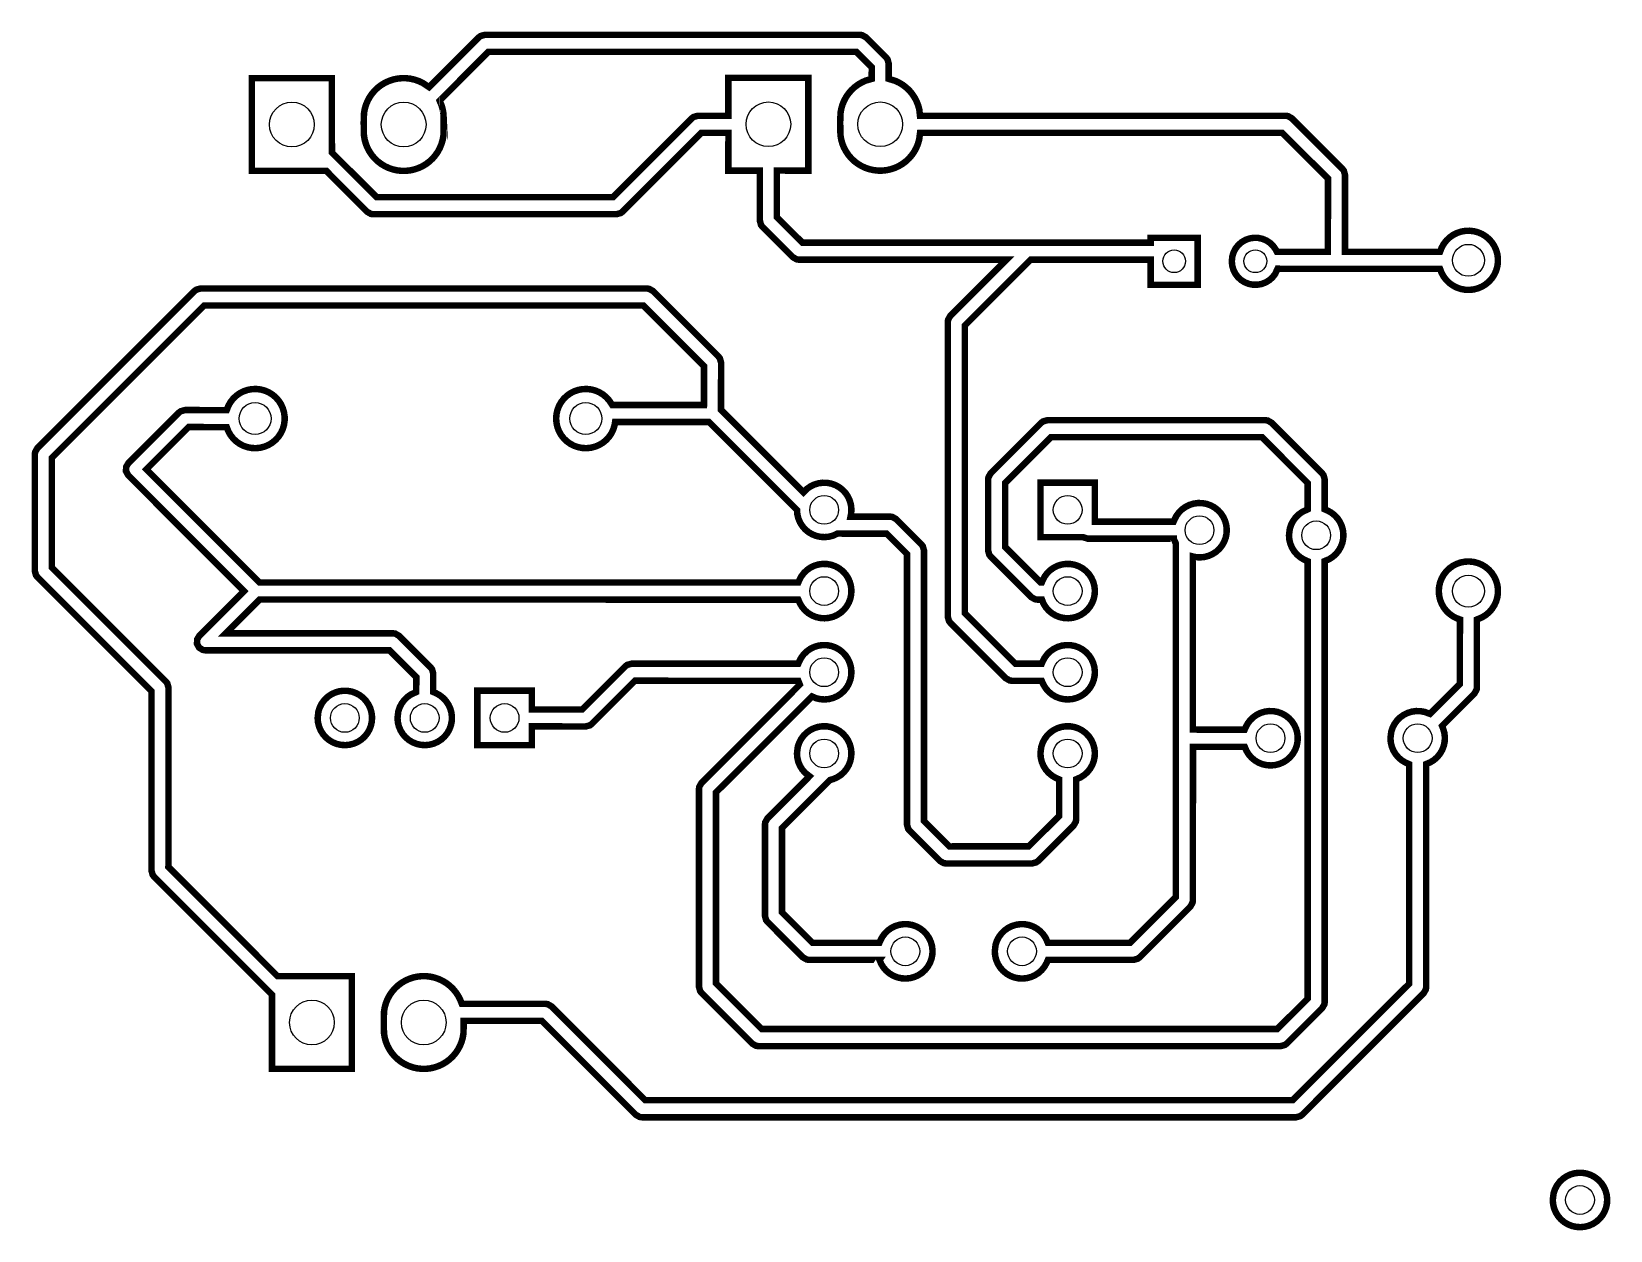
# Model space of a CAD drawing. Extents: x -0.4 to 49, y -0.2 to 37.3.
import ezdxf

# ---------------------------------------------------------------- set-up
doc = ezdxf.new("R2010")
doc.units = 0
doc.layers.add('Drill_Top', color=7, linetype='CONTINUOUS')
doc.layers.add('Edge_Top', color=16, linetype='CONTINUOUS')

msp = doc.modelspace()

# ---------------------------------------------------------------- linework, layer by layer
at = {"layer": 'Drill_Top'}
for centre, radius in [((7.7788, 34.4013), 0.7), ((11.2788, 34.4013), 0.7), ((22.693, 34.4085), 0.7), ((26.193, 34.4085), 0.7), ((44.6028, 30.152), 0.5), ((35.3946, 30.1218), 0.3557), ((37.9346, 30.1218), 0.3557), ((6.6274, 25.2001), 0.5), ((16.9774, 25.2001), 0.5), ((24.4402, 22.3423), 0.45), ((32.0602, 22.3423), 0.45), ((36.1881, 21.7072), 0.45), ((39.8398, 21.5484), 0.45), ((44.6028, 19.802), 0.5), ((24.4402, 19.8023), 0.45), ((32.0602, 19.8023), 0.45), ((24.4402, 17.2623), 0.45), ((32.0602, 17.2623), 0.45), ((9.4371, 15.8328), 0.45), ((11.9371, 15.8328), 0.45), ((14.4371, 15.8328), 0.45), ((38.4109, 15.1978), 0.45), ((43.0151, 15.1978), 0.45), ((24.4402, 14.7223), 0.45), ((32.0602, 14.7223), 0.45), ((26.9797, 8.5296), 0.45), ((30.6313, 8.5296), 0.45), ((8.4063, 6.3026), 0.7), ((11.9063, 6.3026), 0.7), ((48.0956, 0.75), 0.45)]:
    msp.add_circle(centre, radius, dxfattribs=at)
at = {"layer": 'Edge_Top', "linetype": 'CONTINUOUS', "const_width": 0.203}
for points in [[(12.53, 34.5901), (12.5237, 34.7294), (12.5026, 34.863), (12.4672, 34.9936), (12.4042, 35.1458), (13.094, 35.8397), (13.9284, 36.674), (25.4447, 36.6748), (25.9295, 36.1937), (25.9265, 35.8292), (25.7404, 35.7753), (25.6171, 35.7197), (25.5005, 35.651), (25.392, 35.5702), (25.2929, 35.4781), (25.2043, 35.3759), (25.1273, 35.2647), (25.0627, 35.1459), (25.0113, 35.0208), (24.9737, 34.8908), (24.9504, 34.7576), (24.9415, 34.4732), (24.9457, 34.2085), (24.9488, 34.0735), (24.9706, 33.94), (25.0067, 33.8096), (25.0567, 33.6839), (25.12, 33.5644), (25.1958, 33.4523), (25.2832, 33.3491), (25.3813, 33.2559), (25.4888, 33.1739), (25.6046, 33.104), (25.7273, 33.0469), (25.8554, 33.0034), (25.9874, 32.974), (26.1218, 32.9591), (26.2571, 32.9587), (26.3916, 32.9729), (26.5238, 33.0016), (26.6521, 33.0443), (26.7751, 33.1007), (26.8913, 33.17), (26.9993, 33.2514), (27.0979, 33.344), (27.1859, 33.4467), (27.2623, 33.5583), (27.3262, 33.6775), (27.3769, 33.803), (27.4138, 33.9331), (27.4407, 34.1382), (28.3583, 34.142), (38.7747, 34.142), (40.2089, 32.7099), (40.2042, 30.4185), (38.6098, 30.4185), (38.5687, 30.4963), (38.4896, 30.6059), (38.3918, 30.6992), (38.2786, 30.773), (38.1539, 30.8249), (38.0217, 30.8532), (37.8866, 30.8568), (37.7531, 30.8356), (37.6258, 30.7905), (37.5088, 30.7228), (37.4061, 30.6349), (37.3213, 30.5297), (37.2571, 30.4108), (37.2157, 30.2821), (37.1981, 30.1218), (37.2105, 29.9873), (37.2472, 29.8572), (37.3072, 29.7361), (37.3882, 29.6279), (37.4877, 29.5364), (37.6021, 29.4646), (37.7278, 29.4149), (37.8605, 29.3891), (37.9956, 29.3879), (38.1287, 29.4114), (38.2552, 29.4588), (38.371, 29.5286), (38.472, 29.6183), (38.555, 29.725), (38.6305, 29.8895), (38.9121, 29.8855), (43.7155, 29.8852), (43.7638, 29.7589), (43.83, 29.6409), (43.9126, 29.5339), (44.0099, 29.44), (44.1198, 29.3613), (44.2401, 29.2994), (44.368, 29.2557), (44.501, 29.2311), (44.6361, 29.2261), (44.7705, 29.2408), (44.9013, 29.2749), (45.0258, 29.3277), (45.1413, 29.3981), (45.2453, 29.4845), (45.3356, 29.5851), (45.4103, 29.6978), (45.4678, 29.8202), (45.5069, 29.9496), (45.5267, 30.0834), (45.5269, 30.2186), (45.5073, 30.3524), (45.4685, 30.4819), (45.4113, 30.6044), (45.3368, 30.7173), (45.2467, 30.8181), (45.1429, 30.9047), (45.0276, 30.9753), (44.9033, 31.0284), (44.7725, 31.0628), (44.6381, 31.0778), (44.503, 31.0731), (44.37, 31.0488), (44.2419, 31.0053), (44.1216, 30.9437), (44.0115, 30.8653), (43.9139, 30.7716), (43.8311, 30.6648), (43.7647, 30.547), (43.7152, 30.4167), (40.7415, 30.4185), (40.7413, 32.8209), (40.7048, 32.9535), (40.6633, 33.0093), (39.0756, 34.597), (38.956, 34.6649), (38.8872, 34.675), (27.4388, 34.675), (27.4168, 34.8702), (27.3814, 35.0008), (27.3321, 35.1267), (27.2696, 35.2467), (27.1944, 35.3591), (27.1075, 35.4628), (27.01, 35.5565), (26.9029, 35.6392), (26.7875, 35.7098), (26.6652, 35.7675), (26.4591, 35.8296), (26.4595, 36.3071), (26.4229, 36.4398), (26.3814, 36.4956), (25.7472, 37.1298), (25.6276, 37.1977), (25.5588, 37.2078), (13.8188, 37.2078), (13.6861, 37.1713), (13.6303, 37.1298), (12.0723, 35.5717), (11.8733, 35.7026), (11.751, 35.7603), (11.6232, 35.8045), (11.4913, 35.8347), (11.3569, 35.8504), (11.2217, 35.8515), (11.0871, 35.8381), (10.9547, 35.8102), (10.8262, 35.7681), (10.7029, 35.7125), (10.5863, 35.6438), (10.4778, 35.563), (10.3787, 35.4709), (10.2901, 35.3687), (10.2131, 35.2575), (10.1485, 35.1387), (10.0971, 35.0136), (10.0595, 34.8836), (10.0362, 34.7504), (10.0273, 34.466), (10.0315, 34.2013), (10.0346, 34.0663), (10.0564, 33.9328), (10.0925, 33.8024), (10.1425, 33.6767), (10.2058, 33.5572), (10.2816, 33.4451), (10.369, 33.3419), (10.4671, 33.2487), (10.5746, 33.1667), (10.6904, 33.0968), (10.8131, 33.0397), (10.9412, 32.9962), (11.0732, 32.9668), (11.2076, 32.9519), (11.3429, 32.9515), (11.4774, 32.9657), (11.6096, 32.9944), (11.7379, 33.0371), (11.8609, 33.0935), (11.9771, 33.1628), (12.0851, 33.2442), (12.1837, 33.3368), (12.2717, 33.4395), (12.3481, 33.5511), (12.412, 33.6703), (12.4627, 33.7958), (12.4996, 33.9259), (12.5222, 34.0593), (12.5303, 34.3367), (12.526, 34.6013), (12.53, 34.5901)], [(8.8949, 35.8528), (6.5273, 35.8528), (6.5273, 32.9498), (8.8575, 32.9498), (9.9827, 31.8205), (10.1303, 31.6729), (10.2499, 31.6049), (10.3188, 31.5948), (17.9388, 31.5948), (18.0714, 31.6314), (18.1272, 31.6729), (20.5944, 34.14), (21.446, 34.142), (21.4415, 33.83), (21.4415, 32.957), (22.4269, 32.957), (22.4265, 31.392), (22.463, 31.2593), (22.5045, 31.2035), (23.4571, 30.2509), (23.5767, 30.183), (23.6456, 30.1729), (30.1458, 30.1729), (28.3866, 28.4127), (28.3186, 28.2931), (28.3085, 28.2243), (28.3085, 19.0005), (28.345, 18.8678), (28.3866, 18.812), (30.1248, 17.0738), (30.2444, 17.0059), (30.3132, 16.9958), (31.2478, 16.9958), (31.3037, 16.8715), (31.3751, 16.7567), (31.4637, 16.6546), (31.5674, 16.5679), (31.6835, 16.4986), (31.8091, 16.4486), (31.9411, 16.4191), (32.076, 16.4109), (32.2105, 16.4241), (32.3413, 16.4585), (32.465, 16.5131), (32.5784, 16.5866), (32.6788, 16.6772), (32.7636, 16.7824), (32.8307, 16.8998), (32.8784, 17.0263), (32.9054, 17.1588), (32.9111, 17.2939), (32.8954, 17.4281), (32.8586, 17.5582), (32.8017, 17.6809), (32.7261, 17.7929), (32.6337, 17.8916), (32.5269, 17.9745), (32.4083, 18.0394), (32.2809, 18.0847), (32.148, 18.1092), (32.0128, 18.1124), (31.8789, 18.0942), (31.7495, 18.055), (31.6279, 17.9959), (31.5173, 17.9182), (31.4203, 17.824), (31.3395, 17.7157), (31.2768, 17.5959), (31.2482, 17.5288), (30.4247, 17.5288), (28.8419, 19.1104), (28.8415, 28.1143), (30.9016, 30.174), (34.6598, 30.1729), (34.6581, 29.3853), (36.1311, 29.3853), (36.1311, 30.8583), (34.6581, 30.8583), (34.6581, 30.7019), (33.7237, 30.7059), (23.757, 30.7059), (22.9585, 31.5033), (22.9595, 32.961), (23.7421, 32.957), (23.9445, 32.957), (23.9445, 35.86), (21.4415, 35.86), (21.4415, 34.6716), (20.486, 34.675), (20.3533, 34.6385), (20.2975, 34.597), (17.8304, 32.1298), (14.9614, 32.1278), (10.432, 32.1278), (9.0329, 33.5241), (9.0303, 35.6565), (9.0303, 35.8528), (8.8949, 35.8528)], [(16.0607, 25.0652), (16.0901, 24.9332), (16.1384, 24.8069), (16.2046, 24.689), (16.2872, 24.582), (16.3845, 24.4881), (16.4944, 24.4094), (16.6147, 24.3475), (16.7426, 24.3038), (16.8756, 24.2792), (17.0107, 24.2742), (17.1451, 24.2889), (17.2759, 24.323), (17.4004, 24.3758), (17.5159, 24.4461), (17.6199, 24.5325), (17.7102, 24.6332), (17.7849, 24.7459), (17.8424, 24.8683), (17.8815, 24.9977), (17.8957, 25.0938), (20.8367, 25.0923), (23.5901, 22.3384), (23.5994, 22.2075), (23.6314, 22.0761), (23.6837, 21.9515), (23.7551, 21.8367), (23.8437, 21.7346), (23.9474, 21.6479), (24.0635, 21.5786), (24.1891, 21.5286), (24.3211, 21.4991), (24.456, 21.4909), (24.5905, 21.5041), (24.7213, 21.5385), (24.8627, 21.6046), (25.0518, 21.5995), (26.3925, 21.5995), (27.0296, 20.9628), (27.0307, 12.4987), (27.0672, 12.3661), (27.1088, 12.3103), (28.0614, 11.3577), (28.181, 11.2897), (28.2498, 11.2796), (30.9488, 11.2796), (31.0815, 11.3162), (31.1373, 11.3577), (32.2486, 12.4691), (32.3166, 12.5887), (32.3267, 12.6575), (32.3267, 13.9136), (32.465, 13.9731), (32.5784, 14.0466), (32.6788, 14.1372), (32.7636, 14.2424), (32.8307, 14.3598), (32.8784, 14.4863), (32.9054, 14.6188), (32.9111, 14.7539), (32.8954, 14.8881), (32.8586, 15.0182), (32.8017, 15.1409), (32.7261, 15.2529), (32.6337, 15.3516), (32.5269, 15.4345), (32.4083, 15.4994), (32.2809, 15.5447), (32.148, 15.5692), (32.0128, 15.5724), (31.8789, 15.5542), (31.7495, 15.515), (31.6279, 15.4559), (31.5173, 15.3782), (31.4203, 15.284), (31.3395, 15.1757), (31.2768, 15.0559), (31.2338, 14.9277), (31.2087, 14.7223), (31.2194, 14.5875), (31.2514, 14.4561), (31.3037, 14.3315), (31.3751, 14.2167), (31.4637, 14.1146), (31.5674, 14.0279), (31.6835, 13.9586), (31.7937, 13.9103), (31.7937, 12.7642), (31.0105, 11.9847), (30.84, 11.8142), (28.3575, 11.8126), (27.5627, 12.6101), (27.5637, 21.0721), (27.5272, 21.2048), (27.4856, 21.2606), (26.6918, 22.0544), (26.5722, 22.1224), (26.5034, 22.1325), (25.2642, 22.1325), (25.2854, 22.2388), (25.2911, 22.3739), (25.2754, 22.5081), (25.2386, 22.6382), (25.1817, 22.7609), (25.1061, 22.8729), (25.0137, 22.9716), (24.9069, 23.0545), (24.7883, 23.1194), (24.6609, 23.1647), (24.528, 23.1892), (24.3928, 23.1924), (24.2589, 23.1742), (24.1295, 23.135), (24.0079, 23.0759), (23.8973, 22.9982), (23.7927, 22.8939), (23.1946, 23.4877), (21.2119, 25.4703), (21.213, 26.9486), (21.1765, 27.0812), (21.135, 27.137), (19.0797, 29.1923), (18.9601, 29.2602), (18.8913, 29.2703), (4.9212, 29.2703), (4.7886, 29.2338), (4.7328, 29.1923), (-0.1884, 24.271), (-0.2564, 24.1514), (-0.2665, 24.0826), (-0.2665, 20.4313), (-0.23, 20.2987), (-0.1884, 20.2429), (3.3852, 16.6693), (3.3848, 11.0576), (3.4213, 10.9249), (3.4628, 10.8691), (7.1561, 7.1759), (7.1548, 4.8511), (9.6578, 4.8511), (9.6578, 7.7541), (7.3275, 7.7541), (6.2023, 8.8834), (3.9146, 11.1711), (3.9178, 11.8696), (3.9178, 16.7801), (3.8812, 16.9127), (3.8397, 16.9685), (0.2661, 20.5421), (0.2665, 23.9707), (5.03, 28.7357), (11.8232, 28.7373), (18.7802, 28.7373), (20.6795, 26.8387), (20.6759, 25.6253), (17.8043, 25.6253), (17.7114, 25.7653), (17.6213, 25.8662), (17.5175, 25.9528), (17.4022, 26.0234), (17.2779, 26.0765), (17.1471, 26.1109), (17.0127, 26.1259), (16.8776, 26.1212), (16.7446, 26.0968), (16.6165, 26.0534), (16.4962, 25.9918), (16.3861, 25.9133), (16.2885, 25.8197), (16.2057, 25.7128), (16.1393, 25.595), (16.0907, 25.4689), (16.061, 25.3369), (16.0509, 25.2001), (16.0607, 25.0652)], [(5.7884, 24.8069), (5.8546, 24.689), (5.9372, 24.582), (6.0345, 24.4881), (6.1444, 24.4094), (6.2647, 24.3475), (6.3926, 24.3038), (6.5256, 24.2792), (6.6607, 24.2742), (6.7951, 24.2889), (6.9259, 24.323), (7.0504, 24.3758), (7.1659, 24.4461), (7.2699, 24.5325), (7.3602, 24.6332), (7.4349, 24.7459), (7.4924, 24.8683), (7.5315, 24.9977), (7.5513, 25.1314), (7.5515, 25.2667), (7.5319, 25.4005), (7.4931, 25.53), (7.4359, 25.6525), (7.3614, 25.7653), (7.2713, 25.8662), (7.1675, 25.9528), (7.0522, 26.0234), (6.9279, 26.0765), (6.7971, 26.1109), (6.6627, 26.1259), (6.5276, 26.1212), (6.3946, 26.0968), (6.2665, 26.0534), (6.1462, 25.9918), (6.0361, 25.9133), (5.9385, 25.8197), (5.8557, 25.7128), (5.7893, 25.595), (5.7398, 25.4647), (4.4348, 25.4666), (4.3022, 25.43), (4.2464, 25.3885), (2.6591, 23.8012), (2.5912, 23.6858), (2.5881, 23.552), (2.6591, 23.4244), (6.2782, 19.7993), (4.8817, 18.4028), (4.8138, 18.2874), (4.8107, 18.1535), (4.873, 18.035), (4.9892, 17.9615), (5.0701, 17.9478), (10.8345, 17.9478), (11.6739, 17.1078), (11.6706, 16.6421), (11.5048, 16.5664), (11.3942, 16.4888), (11.2972, 16.3946), (11.2164, 16.2862), (11.1537, 16.1664), (11.1107, 16.0383), (11.0856, 15.8328), (11.0963, 15.6981), (11.1283, 15.5667), (11.1806, 15.442), (11.252, 15.3272), (11.3406, 15.2252), (11.4443, 15.1384), (11.5604, 15.0692), (11.686, 15.0192), (11.818, 14.9897), (11.9529, 14.9815), (12.0874, 14.9947), (12.2182, 15.0291), (12.3419, 15.0837), (12.4553, 15.1572), (12.5557, 15.2477), (12.6405, 15.353), (12.7076, 15.4704), (12.7553, 15.5969), (12.7823, 15.7294), (12.788, 15.8644), (12.7723, 15.9987), (12.7355, 16.1288), (12.6786, 16.2514), (12.603, 16.3635), (12.5106, 16.4622), (12.4038, 16.545), (12.2852, 16.6099), (12.2036, 16.6448), (12.2036, 17.2215), (12.1671, 17.3541), (12.1255, 17.4099), (11.1327, 18.4028), (11.0131, 18.4707), (10.9442, 18.4808), (5.7128, 18.4808), (6.7688, 19.5361), (23.6297, 19.5358), (23.6837, 19.4115), (23.7551, 19.2967), (23.8437, 19.1946), (23.9474, 19.1079), (24.0635, 19.0386), (24.1891, 18.9886), (24.3211, 18.9591), (24.456, 18.9509), (24.5905, 18.9641), (24.7213, 18.9985), (24.845, 19.0531), (24.9584, 19.1266), (25.0588, 19.2172), (25.1436, 19.3224), (25.2107, 19.4398), (25.2584, 19.5663), (25.2854, 19.6988), (25.2911, 19.8339), (25.2754, 19.9681), (25.2386, 20.0982), (25.1817, 20.2209), (25.1061, 20.3329), (25.0137, 20.4316), (24.9069, 20.5145), (24.7883, 20.5794), (24.6609, 20.6247), (24.528, 20.6492), (24.3928, 20.6524), (24.2589, 20.6342), (24.1295, 20.595), (24.0079, 20.5359), (23.8973, 20.4582), (23.8003, 20.364), (23.7195, 20.2557), (23.6568, 20.1359), (23.6282, 20.0688), (6.7665, 20.0688), (3.225, 23.6122), (4.5462, 24.9345), (5.7401, 24.9332), (5.7884, 24.8069)], [(38.999, 21.4137), (39.0309, 21.2823), (39.0832, 21.1576), (39.1546, 21.0428), (39.2433, 20.9408), (39.347, 20.854), (39.4631, 20.7848), (39.5733, 20.7364), (39.5733, 7.0481), (38.9815, 6.4605), (38.6196, 6.0986), (31.8264, 6.097), (22.4849, 6.097), (21.0537, 7.5292), (21.0543, 13.504), (21.5504, 13.9956), (24.0594, 16.5046), (24.1891, 16.4486), (24.3211, 16.4191), (24.456, 16.4109), (24.5905, 16.4241), (24.7213, 16.4585), (24.845, 16.5131), (24.9584, 16.5866), (25.0588, 16.6772), (25.1436, 16.7824), (25.2107, 16.8998), (25.2584, 17.0263), (25.2854, 17.1588), (25.2911, 17.2939), (25.2754, 17.4281), (25.2386, 17.5582), (25.1817, 17.6809), (25.1061, 17.7929), (25.0137, 17.8916), (24.9069, 17.9745), (24.7883, 18.0394), (24.6609, 18.0847), (24.528, 18.1092), (24.3928, 18.1124), (24.2589, 18.0942), (24.1295, 18.055), (24.0079, 17.9959), (23.8973, 17.9182), (23.8003, 17.824), (23.7195, 17.7157), (23.6568, 17.5959), (23.6282, 17.5288), (18.4068, 17.5288), (18.2742, 17.4922), (18.2184, 17.4507), (16.8646, 16.097), (15.2899, 16.0993), (15.2886, 16.6843), (13.5856, 16.6843), (13.5856, 14.9813), (15.2886, 14.9813), (15.2886, 15.5692), (16.9774, 15.5663), (17.11, 15.6029), (17.1658, 15.6444), (18.5196, 16.9981), (20.0308, 16.9958), (23.6298, 16.9958), (23.6776, 16.8765), (20.5993, 13.7983), (20.5314, 13.6787), (20.5213, 13.6098), (20.5213, 7.4182), (20.5578, 7.2856), (20.5993, 7.2298), (22.187, 5.6421), (22.3066, 5.5741), (22.3754, 5.564), (38.7284, 5.564), (38.861, 5.6006), (38.9168, 5.6421), (40.0282, 6.7535), (40.0962, 6.8731), (40.1063, 6.9419), (40.1063, 20.7417), (40.2445, 20.7993), (40.358, 20.8728), (40.4584, 20.9633), (40.5432, 21.0686), (40.6103, 21.186), (40.6579, 21.3125), (40.685, 21.445), (40.6907, 21.58), (40.675, 21.7143), (40.6382, 21.8444), (40.5813, 21.967), (40.5057, 22.0791), (40.4133, 22.1778), (40.3065, 22.2606), (40.1879, 22.3255), (40.1063, 22.3604), (40.1063, 23.2949), (40.0697, 23.4275), (40.0282, 23.4833), (38.4405, 25.071), (38.3209, 25.1389), (38.2521, 25.149), (31.4251, 25.149), (31.2925, 25.1125), (31.2367, 25.071), (29.649, 23.4833), (29.5811, 23.3637), (29.571, 23.2949), (29.571, 21.0721), (29.6075, 20.9395), (29.649, 20.8837), (30.9189, 19.6138), (31.0385, 19.5459), (31.1073, 19.5358), (31.2554, 19.5358), (31.3037, 19.4115), (31.3751, 19.2967), (31.4637, 19.1946), (31.5674, 19.1079), (31.6835, 19.0386), (31.8091, 18.9886), (31.9411, 18.9591), (32.076, 18.9509), (32.2105, 18.9641), (32.3413, 18.9985), (32.465, 19.0531), (32.5784, 19.1266), (32.6788, 19.2172), (32.7636, 19.3224), (32.8307, 19.4398), (32.8784, 19.5663), (32.9054, 19.6988), (32.9111, 19.8339), (32.8954, 19.9681), (32.8586, 20.0982), (32.8017, 20.2209), (32.7261, 20.3329), (32.6337, 20.4316), (32.5269, 20.5145), (32.4083, 20.5794), (32.2809, 20.6247), (32.148, 20.6492), (32.0128, 20.6524), (31.8789, 20.6342), (31.7495, 20.595), (31.6279, 20.5359), (31.5173, 20.4582), (31.4203, 20.364), (31.3395, 20.2557), (31.2768, 20.1359), (31.2482, 20.0688), (31.2186, 20.0688), (30.1026, 21.1839), (30.104, 23.1825), (31.5361, 24.6166), (38.1453, 24.616), (39.0206, 23.7371), (39.5738, 23.1839), (39.5733, 22.3602), (39.4075, 22.282), (39.2968, 22.2044), (39.1999, 22.1102), (39.119, 22.0018), (39.0563, 21.882), (39.0134, 21.7539), (38.9883, 21.5484), (38.999, 21.4137)], [(35.3809, 21.4372), (35.4472, 21.2913), (35.4453, 15.1978), (35.4453, 10.2285), (34.0132, 8.7955), (31.4386, 8.7961), (31.3728, 8.9482), (31.2972, 9.0602), (31.2048, 9.1589), (31.098, 9.2418), (30.9794, 9.3067), (30.852, 9.352), (30.7191, 9.3765), (30.5839, 9.3797), (30.45, 9.3615), (30.3206, 9.3223), (30.199, 9.2632), (30.0884, 9.1855), (29.9914, 9.0913), (29.9106, 8.983), (29.8479, 8.8632), (29.8049, 8.735), (29.7798, 8.5296), (29.7905, 8.3948), (29.8225, 8.2634), (29.8748, 8.1388), (29.9462, 8.024), (30.0348, 7.9219), (30.1385, 7.8352), (30.2546, 7.7659), (30.3802, 7.7159), (30.5122, 7.6864), (30.6471, 7.6782), (30.7816, 7.6914), (30.9124, 7.7258), (31.0361, 7.7804), (31.1495, 7.8539), (31.2499, 7.9445), (31.3347, 8.0497), (31.4018, 8.1671), (31.4433, 8.2631), (34.1242, 8.2631), (34.2568, 8.2996), (34.3126, 8.3411), (35.9003, 9.9288), (35.9682, 10.0484), (35.9783, 10.1172), (35.9825, 14.9313), (37.6023, 14.9313), (37.6543, 14.807), (37.7257, 14.6922), (37.8144, 14.5901), (37.9181, 14.5034), (38.0342, 14.4341), (38.1598, 14.3841), (38.2917, 14.3546), (38.4267, 14.3464), (38.5612, 14.3596), (38.692, 14.394), (38.8156, 14.4486), (38.9291, 14.5221), (39.0295, 14.6127), (39.1143, 14.7179), (39.1814, 14.8353), (39.229, 14.9618), (39.2561, 15.0943), (39.2618, 15.2294), (39.2461, 15.3636), (39.2093, 15.4937), (39.1524, 15.6164), (39.0768, 15.7284), (38.9844, 15.8271), (38.8776, 15.91), (38.759, 15.9749), (38.6316, 16.0202), (38.4986, 16.0447), (38.3635, 16.0479), (38.2295, 16.0297), (38.1001, 15.9905), (37.9786, 15.9314), (37.8679, 15.8537), (37.771, 15.7595), (37.6901, 15.6512), (37.6274, 15.5314), (37.5989, 15.4643), (35.9783, 15.4684), (35.9783, 20.886), (36.069, 20.8641), (36.2039, 20.8558), (36.3385, 20.8691), (36.4692, 20.9034), (36.5929, 20.9581), (36.7064, 21.0316), (36.8068, 21.1221), (36.8916, 21.2274), (36.9586, 21.3447), (37.0063, 21.4713), (37.0333, 21.6037), (37.039, 21.7388), (37.0233, 21.8731), (36.9865, 22.0032), (36.9296, 22.1258), (36.854, 22.2379), (36.7617, 22.3366), (36.6548, 22.4194), (36.5362, 22.4843), (36.4089, 22.5296), (36.2759, 22.5542), (36.1408, 22.5574), (36.0068, 22.5392), (35.8774, 22.5), (35.7559, 22.4408), (35.6452, 22.3632), (35.5482, 22.269), (35.4674, 22.1606), (35.4047, 22.0408), (35.3761, 21.9737), (32.9105, 21.9737), (32.9117, 23.1938), (31.2087, 23.1938), (31.2087, 21.4908), (32.5442, 21.4876), (32.6953, 21.4407), (35.3808, 21.4407), (35.3809, 21.4372)], [(42.1743, 15.063), (42.2063, 14.9316), (42.2586, 14.807), (42.33, 14.6922), (42.4186, 14.5901), (42.5223, 14.5034), (42.6384, 14.4341), (42.7486, 14.3858), (42.7486, 7.5134), (42.3482, 7.1176), (39.1035, 3.873), (37.8579, 3.8703), (18.8394, 3.8703), (17.8683, 4.8449), (15.9047, 6.8085), (15.7851, 6.8765), (15.7163, 6.8866), (13.0984, 6.8866), (13.0454, 7.0208), (12.9829, 7.1407), (12.9077, 7.2532), (12.8208, 7.3569), (12.7233, 7.4506), (12.6162, 7.5332), (12.5008, 7.6038), (12.3785, 7.6616), (12.2507, 7.7057), (12.1188, 7.7359), (11.9844, 7.7516), (11.8492, 7.7528), (11.7146, 7.7393), (11.5822, 7.7114), (11.4537, 7.6694), (11.3304, 7.6137), (11.2138, 7.545), (11.1053, 7.4642), (11.0062, 7.3722), (10.9176, 7.2699), (10.8406, 7.1588), (10.776, 7.0399), (10.7246, 6.9148), (10.687, 6.7849), (10.6637, 6.6516), (10.6548, 6.3672), (10.659, 6.1026), (10.6621, 5.9675), (10.6839, 5.834), (10.72, 5.7037), (10.77, 5.578), (10.8333, 5.4584), (10.9091, 5.3464), (10.9965, 5.2431), (11.0946, 5.15), (11.2021, 5.0679), (11.3179, 4.998), (11.4406, 4.9409), (11.5687, 4.8975), (11.7007, 4.8681), (11.8351, 4.8531), (11.9704, 4.8527), (12.1049, 4.8669), (12.2371, 4.8956), (12.3654, 4.9383), (12.4884, 4.9947), (12.6046, 5.064), (12.7126, 5.1454), (12.8112, 5.238), (12.8992, 5.3408), (12.9756, 5.4524), (13.0395, 5.5716), (13.0902, 5.697), (13.1271, 5.8271), (13.1497, 5.9605), (13.1578, 6.2379), (13.1578, 6.3521), (15.6029, 6.3536), (17.2503, 4.7091), (18.5441, 3.4154), (18.6637, 3.3474), (18.7325, 3.3373), (39.2113, 3.3373), (39.3439, 3.3739), (39.3997, 3.4154), (43.2035, 7.2192), (43.2715, 7.3388), (43.2816, 7.4077), (43.2816, 14.39), (43.4199, 14.4486), (43.5333, 14.5221), (43.6337, 14.6127), (43.7185, 14.7179), (43.7856, 14.8353), (43.8333, 14.9618), (43.8603, 15.0943), (43.866, 15.2294), (43.8503, 15.3636), (43.8135, 15.4937), (43.7777, 15.5835), (44.7912, 16.597), (44.8592, 16.7166), (44.8693, 16.7854), (44.8693, 18.9127), (45.0258, 18.9777), (45.1413, 19.0481), (45.2453, 19.1345), (45.3356, 19.2351), (45.4103, 19.3478), (45.4678, 19.4702), (45.5069, 19.5996), (45.5267, 19.7334), (45.5269, 19.8686), (45.5073, 20.0024), (45.4685, 20.1319), (45.4113, 20.2544), (45.3368, 20.3673), (45.2467, 20.4681), (45.1429, 20.5547), (45.0276, 20.6253), (44.9033, 20.6784), (44.7725, 20.7128), (44.6381, 20.7278), (44.503, 20.7231), (44.37, 20.6988), (44.2419, 20.6553), (44.1216, 20.5937), (44.0115, 20.5153), (43.9139, 20.4216), (43.8311, 20.3148), (43.7647, 20.197), (43.7161, 20.0708), (43.6864, 19.9389), (43.6763, 19.802), (43.6861, 19.6671), (43.7155, 19.5352), (43.7638, 19.4089), (43.83, 19.2909), (43.9126, 19.1839), (44.0099, 19.09), (44.1198, 19.0113), (44.2401, 18.9494), (44.34, 18.9153), (44.3363, 18.178), (44.3363, 16.8966), (43.4006, 15.9601), (43.2358, 16.0202), (43.1029, 16.0447), (42.9677, 16.0479), (42.8338, 16.0297), (42.7044, 15.9905), (42.5828, 15.9314), (42.4722, 15.8537), (42.3752, 15.7595), (42.2944, 15.6512), (42.2317, 15.5314), (42.1887, 15.4032), (42.1636, 15.1978), (42.1743, 15.063)], [(8.5963, 15.6981), (8.6283, 15.5667), (8.6806, 15.442), (8.752, 15.3272), (8.8406, 15.2252), (8.9443, 15.1384), (9.0604, 15.0692), (9.186, 15.0192), (9.318, 14.9897), (9.4529, 14.9815), (9.5874, 14.9947), (9.7182, 15.0291), (9.8419, 15.0837), (9.9553, 15.1572), (10.0557, 15.2477), (10.1405, 15.353), (10.2076, 15.4704), (10.2553, 15.5969), (10.2823, 15.7294), (10.288, 15.8644), (10.2723, 15.9987), (10.2355, 16.1288), (10.1786, 16.2514), (10.103, 16.3635), (10.0106, 16.4622), (9.9038, 16.545), (9.7852, 16.6099), (9.6578, 16.6552), (9.5249, 16.6798), (9.3897, 16.683), (9.2558, 16.6648), (9.1264, 16.6256), (9.0048, 16.5664), (8.8942, 16.4888), (8.7972, 16.3946), (8.7164, 16.2862), (8.6537, 16.1664), (8.6107, 16.0383), (8.5856, 15.8328), (8.5963, 15.6981)], [(26.1725, 8.2595), (26.2231, 8.1388), (26.2945, 8.024), (26.3832, 7.9219), (26.4869, 7.8352), (26.603, 7.7659), (26.7286, 7.7159), (26.8605, 7.6864), (26.9955, 7.6782), (27.13, 7.6914), (27.2608, 7.7258), (27.3844, 7.7804), (27.4979, 7.8539), (27.5983, 7.9445), (27.6831, 8.0497), (27.7502, 8.1671), (27.7978, 8.2936), (27.8249, 8.4261), (27.8306, 8.5612), (27.8149, 8.6954), (27.7781, 8.8255), (27.7212, 8.9482), (27.6456, 9.0602), (27.5532, 9.1589), (27.4464, 9.2418), (27.3278, 9.3067), (27.2004, 9.352), (27.0674, 9.3765), (26.9323, 9.3797), (26.7983, 9.3615), (26.6689, 9.3223), (26.5474, 9.2632), (26.4367, 9.1855), (26.3398, 9.0913), (26.2589, 8.983), (26.1962, 8.8632), (26.1677, 8.7961), (24.0742, 8.7961), (23.1198, 9.7497), (23.1182, 12.3857), (24.6197, 13.8898), (24.7213, 13.9185), (24.845, 13.9731), (24.9584, 14.0466), (25.0588, 14.1372), (25.1436, 14.2424), (25.2107, 14.3598), (25.2584, 14.4863), (25.2854, 14.6188), (25.2911, 14.7539), (25.2754, 14.8881), (25.2386, 15.0182), (25.1817, 15.1409), (25.1061, 15.2529), (25.0137, 15.3516), (24.9069, 15.4345), (24.7883, 15.4994), (24.6609, 15.5447), (24.528, 15.5692), (24.3928, 15.5724), (24.2589, 15.5542), (24.1295, 15.515), (24.0079, 15.4559), (23.8973, 15.3782), (23.8003, 15.284), (23.7195, 15.1757), (23.6568, 15.0559), (23.6138, 14.9277), (23.5887, 14.7223), (23.5994, 14.5875), (23.6314, 14.4561), (23.6837, 14.3315), (23.7551, 14.2167), (23.8437, 14.1146), (23.9801, 14.0084), (23.4862, 13.5101), (22.6633, 12.6872), (22.5953, 12.5676), (22.5852, 12.4987), (22.5852, 9.6409), (22.6218, 9.5083), (22.6633, 9.4525), (23.7747, 8.3411), (23.8943, 8.2732), (23.9631, 8.2631), (26.175, 8.2631), (26.1725, 8.2595)], [(47.2549, 0.6152), (47.2868, 0.4839), (47.3391, 0.3592), (47.4105, 0.2444), (47.4991, 0.1423), (47.6028, 0.0556), (47.7189, -0.0136), (47.8446, -0.0636), (47.9765, -0.0931), (48.1114, -0.1014), (48.246, -0.0881), (48.3767, -0.0538), (48.5004, 0.0009), (48.6139, 0.0744), (48.7143, 0.1649), (48.7991, 0.2702), (48.8661, 0.3875), (48.9138, 0.5141), (48.9408, 0.6465), (48.9465, 0.7816), (48.9308, 0.9159), (48.894, 1.046), (48.8371, 1.1686), (48.7615, 1.2807), (48.6692, 1.3794), (48.5623, 1.4622), (48.4437, 1.5271), (48.3164, 1.5724), (48.1834, 1.597), (48.0483, 1.6002), (47.9143, 1.582), (47.7849, 1.5428), (47.6634, 1.4836), (47.5527, 1.406), (47.4557, 1.3118), (47.3749, 1.2034), (47.3122, 1.0836), (47.2693, 0.9554), (47.2441, 0.75), (47.2549, 0.6152)]]:
    msp.add_lwpolyline(points, dxfattribs=at)

doc.saveas('drawing.dxf')
